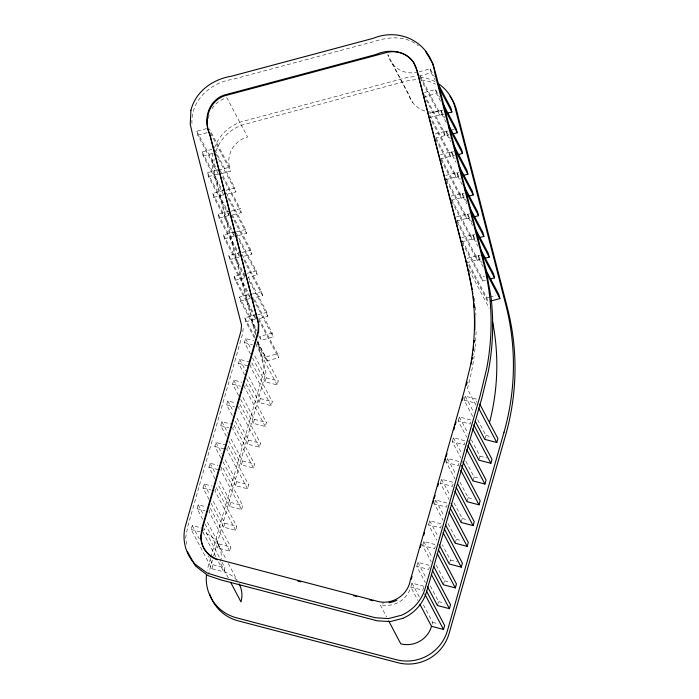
<?xml version="1.0" encoding="UTF-8"?>
<svg xmlns="http://www.w3.org/2000/svg" width="699" height="699" viewBox="0 0 699 699"><rect width="100%" height="100%" fill="white"/><g stroke="black" fill="none" stroke-linecap="round" stroke-linejoin="round"><path stroke-width="0.52" stroke-dasharray="3.5 2.62" d="M191.972 123.618C190.425 100.612 210.714 82.421 232.365 79.415L374.542 41.407C388.714 36.645 406.285 35.474 418.299 45.776M243.226 328.443L242.518 334.227L187.813 526.155L185.689 537.505L186.694 545.648M236.804 580.353A25.024 24.491 -27.8 0 0 223.811 571.861L211.832 568.724L191.15 529.493L192.277 525.534L203.269 528.409M202.623 519.252L197.074 508.723L198.201 504.757L206.188 506.854M209.045 499.436L202.99 487.954L204.125 483.988L212.112 486.085M214.969 478.666L208.914 467.185L210.041 463.219L218.036 465.316M220.884 457.897L214.838 446.416L215.965 442.45L226.948 445.324M226.301 436.167L220.753 425.639L221.889 421.68L231.876 424.293M232.225 415.398L226.677 404.87L227.804 400.903L235.799 403M238.647 395.582L232.601 384.101L233.728 380.134L241.714 382.231M244.571 374.813L238.516 363.331L239.652 359.365L250.635 362.239M250.495 354.035L244.44 342.562L245.567 338.596L253.562 340.684M203.697 530.655L204.265 528.671L219.897 558.326M221.74 467.351L220.893 470.322L241.574 509.554L229.595 506.408L217.485 483.446M210.53 558.23L207.839 567.675A41.704 40.822 -27.8 0 0 207.166 570.375M210.827 557.182L264.353 369.404L257.319 342.038M212.417 560.205L209.429 570.69A41.704 40.822 -27.8 0 0 208.573 574.298M213.614 556.002L265.943 372.427L257.826 340.85M211.832 568.724L212.959 564.757L208.424 556.142M229.735 551.092L209.053 511.869L210.181 507.902L230.862 547.125L229.735 551.092L217.756 547.955L218.883 543.988L206.275 520.065M235.659 530.323L214.977 491.091L216.105 487.133L236.786 526.356L235.659 530.323L223.671 527.177L224.807 523.21L212.19 499.296M229.595 506.408L230.722 502.441L218.621 479.479M247.498 488.776L226.817 449.553L227.944 445.586L248.626 484.818L247.498 488.776L235.519 485.639L236.646 481.672L224.038 457.758M253.422 468.007L232.741 428.784L233.868 424.817L254.55 464.04L253.422 468.007L241.435 464.87L242.57 460.903L229.954 436.98M259.338 447.238L238.656 408.015L239.792 404.048L260.474 443.271L259.338 447.238L247.359 444.092L248.486 440.134L235.878 416.211M265.262 426.469L244.58 387.237L245.707 383.279L266.389 422.502L265.262 426.469L253.283 423.323L254.41 419.356L241.802 395.442M271.186 405.7L250.504 366.468L251.631 362.501L272.313 401.733L271.186 405.7L259.198 402.554L260.334 398.587L247.717 374.673M277.101 384.922L256.419 345.699L257.555 341.732L278.237 380.964L277.101 384.922L265.122 381.785L266.249 377.818L253.641 353.904M221.915 562.153L224.947 567.894L223.811 571.861L218.263 561.341M241.574 509.554L242.71 505.587L222.029 466.355M423.944 586.26L411.964 583.123L410.829 587.09L417.888 600.476M416.753 566.312L417.88 562.354L429.868 565.491L428.732 569.458L416.753 566.312L425.324 582.582M422.668 545.543L423.804 541.576L435.783 544.722L434.656 548.689L422.668 545.543L431.248 561.813M428.592 524.774L429.728 520.807L441.707 523.953L440.571 527.911L428.592 524.774L436.665 540.082M434.516 504.005L435.643 500.038L447.631 503.175L446.495 507.142L434.516 504.005L443.087 520.266M440.431 483.236L441.567 479.269L453.546 482.406L452.419 486.373L440.431 483.236L449.011 499.497M446.355 462.458L447.482 458.5L459.47 461.637L458.334 465.604L446.355 462.458L454.935 478.728M452.279 441.689L453.406 437.723L465.385 440.868L464.258 444.835L452.279 441.689L460.851 457.959M458.195 420.92L459.33 416.954L471.309 420.099L470.182 424.057L458.195 420.92L466.775 437.181M472.69 416.412L464.119 400.151L465.246 396.184L477.234 399.321L476.386 402.301M423.664 587.256L422.816 590.227L410.829 587.09A25.024 24.491 -27.8 0 1 380.081 604.591L386.643 617.034M432.078 624.329L432.646 622.346L423.061 604.172M437.434 605.544L438.561 601.577L429.99 585.308M443.349 584.766L444.485 580.808L435.905 564.539M449.553 563.01L450.401 560.03L442.336 544.722M455.198 543.228L456.325 539.261L447.246 522.039M461.113 522.459L462.249 518.492L453.668 502.231M467.037 501.69L468.164 497.723L459.593 481.454M472.961 480.912L474.088 476.954L465.517 460.685M479.164 459.156L480.012 456.176L471.432 439.916M484.8 439.374L485.927 435.407L476.849 418.185M218.49 174.409L197.808 135.178L196.795 131.22L206.852 128.537M419.129 71.787L430.2 68.825L434.236 76.479M197.808 135.178L209.883 131.954M419.147 76.008L431.213 72.783L435.25 80.437M223.829 195.135L203.147 155.912L202.125 151.954L214.2 148.73M424.468 92.513L435.529 89.559L439.566 97.213M203.147 155.912L215.213 152.688M440.58 101.163L436.552 93.517L424.476 96.742L445.158 135.964L449.177 134.89M229.158 215.869L208.477 176.646L207.454 172.688L219.53 169.455M429.798 113.247L440.859 110.285L444.896 117.939M218.481 170.18L229.543 167.218A25.024 24.491 -27.8 0 1 247.586 137.021L226.904 97.799A25.024 24.491 -27.8 0 0 211.614 109.315M442.834 110.206L438.806 111.281A25.024 24.491 -27.8 0 1 408.548 93.989L387.866 54.758A25.024 24.491 -27.8 0 0 418.124 72.049M208.477 176.646L220.552 173.413M429.806 117.467L441.882 114.243L446.425 122.858M221.513 173.597L230.565 171.176L229.543 167.218L209.368 128.957M420.151 77.921L439.828 115.239L443.848 114.155M233.99 235.642L213.807 197.371L212.793 193.413L224.86 190.189M435.127 133.972L446.198 131.019L450.235 138.673M225.821 190.373L234.881 187.952L235.895 191.91L226.843 194.331M424.468 94.697L444.136 132.006L448.164 130.931M452.192 129.857L454.201 129.315M213.807 197.371L225.882 194.147M435.145 138.201L447.211 134.977L450.75 141.67M239.32 256.376L219.145 218.105L218.123 214.147L230.198 210.915M440.466 154.706L451.528 151.744L455.058 158.446M231.159 211.107L240.211 208.686L241.234 212.645L232.173 215.065M429.798 115.431L449.474 152.74L453.494 151.666M219.145 218.105L231.212 214.873L251.893 254.104L242.841 256.524M440.475 158.935L452.55 155.702L456.08 162.404M431.825 121.294L450.488 156.698L454.516 155.624M244.65 277.101L224.475 238.831L223.462 234.873L235.528 231.649L256.21 270.871L257.232 274.829L248.171 277.25M445.796 175.44L456.866 172.478L460.396 179.171M236.489 231.832L245.541 229.412L246.564 233.37L237.511 235.79M436.141 138.07L454.804 173.466L458.832 172.391M224.475 238.831L236.55 235.607L257.232 274.829M445.813 179.66L457.88 176.436L462.423 185.043M435.643 139.162L455.827 177.424L459.846 176.349M249.473 294.829L250.487 298.788L229.814 259.565L228.791 255.607L240.867 252.383L261.548 291.605L262.562 295.563L253.51 297.984M451.135 196.166L462.196 193.204L466.74 201.819M241.828 252.566L250.88 250.146L251.893 254.104M441.48 158.804L460.143 194.2L464.162 193.125M229.814 259.565L241.88 256.341M451.143 200.395L463.219 197.162L466.749 203.863M440.982 159.888L461.157 198.158L465.185 197.083M254.803 315.564L255.825 319.522L235.144 280.299L234.121 276.341L246.197 273.108M456.464 216.9L467.526 213.938L472.07 222.553M247.158 273.292L256.21 270.871M446.303 178.577L465.473 214.934L469.492 213.85M235.144 280.299L246.205 277.337M456.473 221.12L468.548 217.896L472.585 225.55M446.312 180.622L466.486 218.892L470.514 217.808M256.114 330.688L240.473 301.024L239.46 297.066L251.526 293.842M461.794 237.625L472.865 234.672L476.395 241.365M252.488 294.026L261.548 291.605M451.641 199.302L470.803 235.659L474.831 234.584M240.473 301.024L252.549 297.8M461.812 241.854L473.878 238.63L477.915 246.284M451.65 201.347L471.825 239.617L475.844 238.542M254.384 338.019L245.812 321.758L244.79 317.8L255.86 314.838M467.133 258.359L478.195 255.397L482.231 263.051M257.826 314.76L266.878 312.339L267.892 316.289L258.84 318.718M456.971 220.036L476.141 256.393L480.161 255.318M245.812 321.758L257.879 318.526M483.254 267.009L479.217 259.355L467.142 262.588L487.823 301.811L486.801 297.853L467.64 261.496M456.98 222.081L477.155 260.351L480.178 259.539M272.208 333.065L260.142 336.289L261.155 340.247L273.23 337.023L272.208 333.065L253.545 297.669M462.301 240.771L481.471 277.119L484.486 276.315M462.31 242.806L482.493 281.077L485.508 280.273M257.398 341.715L265.471 357.023L277.547 353.799L278.56 357.757L266.494 360.981L256.909 342.807M486.801 297.853L488.819 297.311M489.824 297.049L495.862 295.432M244.44 342.562L252.426 344.651M464.119 400.151L476.098 403.288M238.516 363.331L248.503 365.944M266.249 377.818L278.237 380.964M485.927 435.407L491.921 436.98M232.601 384.101L240.587 386.197M260.334 398.587L272.313 401.733M480.012 456.176L487.002 458.011M226.677 404.87L234.663 406.967M254.41 419.356L266.389 422.502M474.088 476.954L480.082 478.518M220.753 425.639L228.748 427.736M248.486 440.134L260.474 443.271M468.164 497.723L474.158 499.296M214.838 446.416L224.816 449.029M242.57 460.903L254.55 464.04M462.249 518.492L468.234 520.065M208.914 467.185L218.901 469.798M236.646 481.672L248.626 484.818M456.325 539.261L462.319 540.834M202.99 487.954L210.984 490.051M230.722 502.441L242.71 505.587M450.401 560.03L457.391 561.865M197.074 508.723L205.06 510.82M224.807 523.21L236.786 526.356M444.485 580.808L450.471 582.372M191.15 529.493L200.141 531.852M218.883 543.988L230.862 547.125M438.561 601.577L444.555 603.15M212.959 564.757L224.947 567.894M432.646 622.346L438.631 623.919M420.143 75.876L438.806 111.281L439.828 115.239M391.999 63.303L412.681 102.526M469.029 269.936L489.213 308.207M475.923 405.079L467.351 388.819A233.536 228.599 -27.8 0 0 474.149 356.132M465.246 396.184L473.826 412.445M459.33 416.954L467.902 433.223M453.406 437.723L461.987 453.992M447.482 458.5L456.063 474.761M441.567 479.269L450.139 495.53M435.643 500.038L443.716 515.346M429.728 520.807L438.299 537.077M210.39 132.915L230.565 171.176M423.804 541.576L432.375 557.846M214.698 149.682L234.881 187.952M215.72 153.64L235.895 191.91M220.036 170.416L240.211 208.686M222.57 177.24L241.234 212.645M196.795 131.22L217.476 170.451M226.38 193.055L245.541 229.412M227.9 197.974L246.564 233.37M202.125 151.954L222.806 191.177M417.88 562.354L426.46 578.615M232.217 214.742L250.88 250.146M207.454 172.688L228.136 211.911M212.793 193.413L233.475 232.645M243.899 260.168L262.562 295.563M218.123 214.147L238.298 252.418M411.964 583.123L419.531 597.47M248.215 276.935L266.878 312.339M249.228 280.893L267.892 316.289M223.462 234.873L243.636 273.143M253.055 298.753L273.23 337.023M228.791 255.607L248.966 293.877M258.883 318.394L277.547 353.799M258.385 319.487L278.56 357.757M234.121 276.341L254.305 314.602M239.46 297.066L257.11 330.557M258.639 335.468L261.155 340.247M244.79 317.8L255.38 337.888M245.567 338.596L251.116 349.116M252.514 357.862L265.122 381.785M239.652 359.365L245.698 370.846M246.59 378.64L259.198 402.554M233.728 380.134L239.276 390.662M240.666 399.409L253.283 423.323M227.804 400.903L233.352 411.431M235.248 421.139L247.359 444.092M221.889 421.68L227.935 433.153M228.826 440.947L241.435 464.87M215.965 442.45L222.02 453.931M222.902 461.716L235.519 485.639M210.041 463.219L215.589 473.739M204.125 483.988L209.674 494.516M211.063 503.263L223.671 527.177M198.201 504.757L203.75 515.285M217.966 543.831L226.424 559.873M228.302 563.438L237.232 580.38M205.139 524.032L217.756 547.955M228.302 577.863L220.316 562.712A25.024 24.491 -27.8 0 0 203.129 532.638L216.297 557.601M192.277 525.534L199.346 538.92M430.2 68.825L431.213 72.783M435.529 89.559L436.552 93.517M440.859 110.285L441.882 114.243M446.198 131.019L447.211 134.977M451.528 151.744L452.55 155.702M456.866 172.478L457.88 176.436M462.196 193.204L463.219 197.162M467.526 213.938L468.548 217.896M472.865 234.672L473.878 238.63M478.195 255.397L479.217 259.355M444.136 132.006L445.158 135.964M449.474 152.74L450.488 156.698M454.804 173.466L455.827 177.424M460.143 194.2L461.157 198.158M465.473 214.934L466.486 218.892M470.803 235.659L471.825 239.617M476.141 256.393L477.155 260.351M481.471 277.119L482.493 281.077M228.398 212.898L228.905 214.881M233.728 233.632L234.235 235.607M238.805 253.37L239.311 255.353M244.143 274.104L244.65 276.079M265.471 357.023L266.494 360.981M255.93 333.475L215.039 174.54A41.704 40.822 -27.8 0 1 214.112 159.223M255.423 334.672L213.448 171.526A41.704 40.822 -27.8 0 1 213.265 152.146M383.943 603.071A25.645 25.103 -27.8 0 1 381.855 602.905M208.363 118.419A25.024 24.491 -27.8 0 1 209.228 114.636M474.42 298.316A233.536 228.599 -27.8 0 1 474.909 302.571M475.311 306.844A233.536 228.599 -27.8 0 1 475.879 315.398M476.071 331.492A233.536 228.599 -27.8 0 1 475.215 346.512M475.014 348.652A233.536 228.599 -27.8 0 1 474.42 354M216.026 151.133A41.704 40.822 -27.8 0 1 245.096 124.204L406.067 81.171A41.695 40.822 -27.8 0 1 417.539 79.738M214.436 148.118A41.704 40.822 -27.8 0 1 243.505 121.189L404.476 78.157A41.695 40.822 -27.8 0 1 415.949 76.724M421.602 79.992A41.695 40.822 -27.8 0 1 435.634 84.151M420.003 76.977A41.695 40.822 -27.8 0 1 434.988 81.626"/><path stroke-width="1.05" d="M466.416 385.166L467.247 382.073M411.204 579.314L412.034 576.404M420.282 547.474L421.174 544.338M423.777 535.224L424.59 532.367M432.882 503.289L433.721 500.335M434.289 498.352L435.136 495.364M437.696 486.373L438.561 483.359M444.66 461.96L445.543 458.876M446.137 456.788L447.028 453.651M453.8 429.894L454.647 426.932M455.224 424.905L456.089 421.873M462.231 400.317L463.079 397.347M388.661 620.861L400.763 643.823A25.024 24.491 -27.8 0 0 431.51 626.313L443.489 629.449L444.625 625.491L426.469 591.048M427.342 586.409L437.434 605.544L449.413 608.68L450.54 604.714L432.384 570.279M433.773 566.592L443.349 584.766L455.337 587.911L456.464 583.945L438.308 549.501M439.182 544.862L449.274 563.997L461.253 567.142L462.389 563.176L444.232 528.732M445.613 525.054L455.198 543.228L467.177 546.373L468.304 542.407L450.147 507.963M451.03 503.324L461.113 522.459L473.101 525.596L474.228 521.637L456.071 487.194M457.452 483.507L467.037 501.69L479.016 504.827L480.152 500.86L461.489 465.464M462.869 461.786L472.961 480.912L484.94 484.058L486.067 480.091L467.911 445.647M468.793 441.008L478.876 460.143L490.864 463.288L491.991 459.322L473.835 424.878M475.215 421.2L484.8 439.374L496.779 442.519L497.915 438.553L479.75 404.109M504.005 432.235L447.491 630.498A41.695 40.822 -27.8 0 1 396.246 659.681L236.472 617.802A41.704 40.822 -27.8 0 1 206.45 575.067M447.876 113.081L451.895 112.006L450.881 108.048L437.259 82.22M452.201 134.086L457.233 132.74L456.211 128.782L442.589 102.945M458.535 154.549L462.563 153.465L461.541 149.507L448.426 124.64M463.874 175.274L467.893 174.2L466.88 170.241L453.258 144.413M468.199 196.27L473.232 194.934L472.209 190.976L459.094 166.1M474.542 216.734L478.562 215.659L477.548 211.701L464.433 186.825M478.867 237.739L483.891 236.393L482.878 232.435L469.256 206.598M485.202 258.193L489.23 257.118L488.208 253.16L475.093 228.285M490.541 278.927L494.56 277.853L493.546 273.894L480.431 249.019M490.838 301.007L499.899 298.578L498.876 294.628L485.255 268.792M402.877 618.335L390.33 621.577L377.346 620.843L220.989 579.934L207.848 575.548L195.414 565.928L187.454 551.747M297.774 581.07L300.727 581.839M353.825 595.758L356.778 596.535M369.78 599.943L372.803 600.738M425.577 51.411L432.943 63.74L436.325 75.929L485.866 268.932L490.969 296.699A252.234 246.904 -27.8 0 1 492.664 326.669A250.862 245.567 -27.8 0 1 488.356 371.195L481.926 397.914L426.163 593.198A41.818 40.926 -27.8 0 1 402.877 618.344M438.78 87.13L451.895 112.006M444.118 107.864L457.233 132.74M448.941 127.637L462.563 153.465M454.778 149.324L467.893 174.2M460.117 170.058L473.232 194.934M464.94 189.831L478.562 215.659M470.776 211.517L483.891 236.393M476.622 233.204L489.23 257.118M481.952 253.938L494.56 277.853M486.277 272.75L499.899 298.578M478.623 408.076L496.779 442.519M472.699 428.845L490.864 463.288M466.783 449.614L484.94 484.058M460.859 470.383L479.016 504.827M454.935 491.161L473.101 525.596M449.02 511.93L467.177 546.373M443.096 532.699L461.253 567.142M437.172 553.468L455.337 587.911M431.257 574.237L449.413 608.68M424.826 594.054L443.489 629.449M419.907 604.303L431.51 626.313M230.653 582.328L240.998 601.935A25.024 24.491 -27.8 0 0 239.119 583.901M419.776 80.839L417.347 71.403L413.607 62.543A25.225 24.692 -27.8 0 0 386.53 52.539L227.708 94.994C209.63 98.673 202.789 119.564 210.111 135.222L258.779 324.406L258.604 331.606L203.025 526.583L201.111 536.299A25.147 24.614 -27.8 0 0 217.319 559.82M420.02 81.809L424.538 99.363M424.791 100.341L427.325 110.197M427.578 111.185L439.907 159.101M440.169 160.115L442.782 170.285M443.052 171.316L465.08 256.935M465.333 257.931L472.192 289.508M472.515 291.597L472.83 293.694M473.31 296.83L473.59 300.046M473.87 303.261L474.245 307.551M396.901 600.153A25.645 25.103 -27.8 0 1 389.002 602.756M474.752 315.861A233.824 228.888 -27.8 0 1 474.787 330.146M474.263 340.413A233.824 228.888 -27.8 0 1 474.088 342.58M473.686 346.922A233.824 228.888 -27.8 0 1 473.328 350.173M472.917 353.414A233.824 228.888 -27.8 0 1 472.629 355.511M472.323 357.608A233.824 228.888 -27.8 0 1 472 359.705M471.65 361.794A233.824 228.888 -27.8 0 1 471.292 363.882M492.559 321.68A233.536 228.599 -27.8 0 1 489.449 422.843M209.752 594.098A41.704 40.822 -27.8 0 0 238.062 620.817L397.836 662.696A41.695 40.822 -27.8 0 0 449.081 633.521L505.595 435.25A250.207 244.921 -27.8 0 0 507.404 307.875L456.491 109.988A41.695 40.822 -27.8 0 0 449.92 96.182M504.005 432.235A250.207 244.921 -27.8 0 0 505.814 304.86L454.9 106.973A41.695 40.822 -27.8 0 0 437.731 83.242M258.394 323.698L258.106 331.186L202.544 526.111L200.718 535.74A25.05 24.517 -27.8 0 0 217.197 559.139L376.805 601.14C391.344 605.596 407.552 595.705 410.191 580.738L464.153 391.423L470.34 366.066A234.008 229.062 -27.8 0 0 474.123 310.033C473.179 292.156 469.562 274.576 464.975 257.311L416.796 70.049C412.69 51.962 391.265 47.34 376.132 54.461L226.808 94.374C209.184 98.192 202.535 118.647 209.595 134.016L258.394 323.698M190.923 110.285L190.259 124.204L193.011 136.401L241.531 325.018L241.041 330.828L186.074 523.647A41.984 41.101 -27.8 0 0 194.907 564.076L207.315 573.066L220.334 577.164L375.258 617.715L388.452 618.58L401.567 615.216A41.66 40.787 -27.8 0 0 425.175 588.383L480.335 394.883L486.74 368.294A251.151 245.838 -27.8 0 0 490.698 308.757C489.702 289.998 485.945 271.535 481.174 253.405L434.935 73.675C431.038 43.172 401.095 26.946 373.004 38.375L231.299 76.261C212.767 79.24 195.589 91.412 190.923 110.285"/></g></svg>
